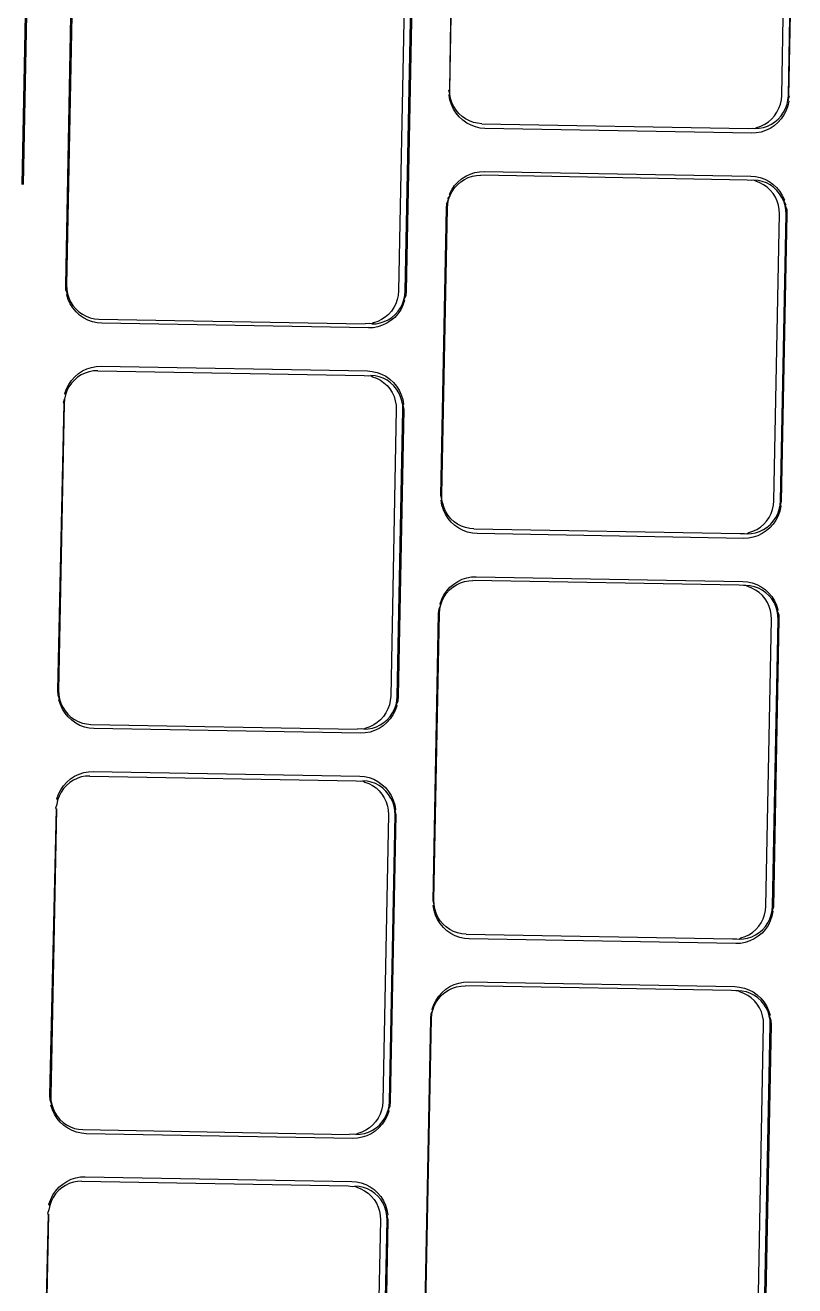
# Model space of a CAD drawing. Header units: millimetres. Extents: x -9564 to 100156, y -26854 to 24346.
# Drawn here: x 72444.6 to 72476.3, y -20712.8 to -20660.9 of the extents above; entities that cross this region are included whole.
import ezdxf

# ---------------------------------------------------------------- set-up
doc = ezdxf.new("R2010")
doc.units = ezdxf.units.MM
doc.header["$LTSCALE"] = 100
doc.layers.add('Muebles', color=112, linetype='Continuous')

msp = doc.modelspace()

# ---------------------------------------------------------------- linework, layer by layer
at = {"layer": 'Muebles'}
for p, q in [((72462.107, -20663.594), (72462.338, -20651.789)), ((72462.107, -20663.594), (72462.302, -20651.799)), ((72475.771, -20663.836), (72476.001, -20652.03)), ((72476.044, -20663.84), (72476.274, -20652.035)), ((72476.309, -20652.046), (72476.044, -20663.84)), ((72444.519, -20667.49), (72444.75, -20655.684)), ((72444.785, -20655.679), (72444.554, -20667.496)), ((72446.306, -20671.632), (72446.536, -20659.809)), ((72446.571, -20659.831), (72446.341, -20671.636)), ((72460.235, -20660.072), (72460.005, -20671.877)), ((72460.278, -20671.882), (72460.508, -20660.076)), ((72460.543, -20660.062), (72460.313, -20671.879)), ((72462.072, -20663.616), (72462.107, -20663.594)), ((72462.116, -20663.774), (72462.072, -20663.616)), ((72462.081, -20663.813), (72462.116, -20663.774)), ((72462.116, -20663.774), (72462.107, -20663.594)), ((72462.147, -20663.951), (72462.116, -20663.774)), ((72462.116, -20664.013), (72462.081, -20663.813)), ((72462.176, -20664.206), (72462.116, -20664.013)), ((72462.2, -20664.122), (72462.147, -20663.951)), ((72462.261, -20664.39), (72462.176, -20664.206)), ((72462.275, -20664.284), (72462.2, -20664.122)), ((72462.37, -20664.435), (72462.275, -20664.284)), ((72475.658, -20664.359), (72475.718, -20664.19)), ((72475.718, -20664.19), (72475.756, -20664.015)), ((72475.756, -20664.015), (72475.771, -20663.836)), ((72475.931, -20664.364), (72475.991, -20664.195)), ((72476.019, -20664.258), (72475.952, -20664.449)), ((72475.991, -20664.195), (72476.029, -20664.019)), ((72476.062, -20664.06), (72476.019, -20664.258)), ((72476.029, -20664.019), (72476.044, -20663.84)), ((72476.079, -20663.863), (72476.029, -20664.019)), ((72476.029, -20664.019), (72476.062, -20664.06)), ((72476.044, -20663.84), (72476.079, -20663.863)), ((72462.369, -20664.56), (72462.261, -20664.39)), ((72462.497, -20664.715), (72462.369, -20664.56)), ((72462.484, -20664.573), (72462.37, -20664.435)), ((72462.615, -20664.693), (72462.484, -20664.573)), ((72462.645, -20664.851), (72462.497, -20664.715)), ((72462.76, -20664.796), (72462.615, -20664.693)), ((72462.917, -20664.878), (72462.76, -20664.796)), ((72475.221, -20664.916), (72475.356, -20664.8)), ((72475.356, -20664.8), (72475.476, -20664.667)), ((72475.476, -20664.667), (72475.577, -20664.519)), ((72475.494, -20664.92), (72475.629, -20664.804)), ((72475.577, -20664.519), (72475.658, -20664.359)), ((72475.745, -20664.796), (72475.611, -20664.946)), ((72475.629, -20664.804), (72475.749, -20664.671)), ((72475.86, -20664.63), (72475.745, -20664.796)), ((72475.749, -20664.671), (72475.85, -20664.524)), ((72475.85, -20664.524), (72475.931, -20664.364)), ((72475.952, -20664.449), (72475.86, -20664.63)), ((72462.808, -20664.967), (72462.645, -20664.851)), ((72462.985, -20665.059), (72462.808, -20664.967)), ((72463.083, -20664.939), (72462.917, -20664.878)), ((72463.172, -20665.128), (72462.985, -20665.059)), ((72463.256, -20664.977), (72463.083, -20664.939)), ((72463.367, -20665.171), (72463.172, -20665.128)), ((72463.432, -20664.992), (72463.256, -20664.977)), ((72463.56, -20665.187), (72463.367, -20665.171)), ((72463.432, -20664.992), (72474.393, -20665.185)), ((72474.531, -20665.38), (72463.56, -20665.187)), ((72474.393, -20665.185), (72474.569, -20665.176)), ((72474.569, -20665.176), (72474.666, -20665.19)), ((72474.666, -20665.19), (72474.744, -20665.144)), ((72474.666, -20665.19), (72474.842, -20665.181)), ((72474.92, -20665.335), (72474.724, -20665.371)), ((72474.744, -20665.144), (72474.912, -20665.09)), ((72474.842, -20665.181), (72475.017, -20665.149)), ((72474.912, -20665.09), (72475.072, -20665.013)), ((72475.11, -20665.273), (72474.92, -20665.335)), ((72475.017, -20665.149), (72475.185, -20665.094)), ((72475.072, -20665.013), (72475.221, -20664.916)), ((72475.291, -20665.187), (72475.11, -20665.273)), ((72475.185, -20665.094), (72475.345, -20665.018)), ((72475.458, -20665.077), (72475.291, -20665.187)), ((72475.345, -20665.018), (72475.494, -20664.92)), ((72475.611, -20664.946), (72475.458, -20665.077)), ((72474.724, -20665.371), (72474.531, -20665.38)), ((72462.311, -20667.542), (72462.445, -20667.392)), ((72462.427, -20667.503), (72462.563, -20667.387)), ((72462.445, -20667.392), (72462.598, -20667.261)), ((72462.563, -20667.387), (72462.712, -20667.29)), ((72462.598, -20667.261), (72462.766, -20667.151)), ((72462.712, -20667.29), (72462.872, -20667.213)), ((72462.766, -20667.151), (72462.946, -20667.065)), ((72462.872, -20667.213), (72463.04, -20667.158)), ((72462.946, -20667.065), (72463.136, -20667.003)), ((72463.04, -20667.158), (72463.214, -20667.126)), ((72463.136, -20667.003), (72463.332, -20666.967)), ((72463.214, -20667.126), (72463.391, -20667.117)), ((72463.332, -20666.967), (72463.525, -20666.958)), ((72474.351, -20667.311), (72463.391, -20667.117)), ((72463.525, -20666.958), (72474.497, -20667.151)), ((72474.528, -20667.326), (72474.351, -20667.311)), ((72474.497, -20667.151), (72474.689, -20667.168)), ((72474.624, -20667.316), (72474.528, -20667.326)), ((72474.801, -20667.331), (72474.624, -20667.316)), ((72474.7, -20667.364), (72474.624, -20667.316)), ((72474.689, -20667.168), (72474.884, -20667.21)), ((72474.867, -20667.424), (72474.7, -20667.364)), ((72474.973, -20667.369), (72474.801, -20667.331)), ((72475.024, -20667.507), (72474.867, -20667.424)), ((72474.884, -20667.21), (72475.071, -20667.279)), ((72475.14, -20667.429), (72474.973, -20667.369)), ((72475.071, -20667.279), (72475.248, -20667.371)), ((72475.297, -20667.512), (72475.14, -20667.429)), ((72475.248, -20667.371), (72475.411, -20667.487)), ((72462.037, -20668.08), (72462.126, -20667.943)), ((72462.065, -20668.112), (72462.126, -20667.943)), ((72462.105, -20667.889), (72462.197, -20667.708)), ((72462.126, -20667.943), (72462.105, -20667.889)), ((72462.126, -20667.943), (72462.207, -20667.783)), ((72462.197, -20667.708), (72462.311, -20667.542)), ((72462.207, -20667.783), (72462.308, -20667.636)), ((72462.308, -20667.636), (72462.427, -20667.503)), ((72475.169, -20667.609), (72475.024, -20667.507)), ((72475.299, -20667.73), (72475.169, -20667.609)), ((72475.442, -20667.614), (72475.297, -20667.512)), ((72475.413, -20667.867), (72475.299, -20667.73)), ((72475.411, -20667.487), (72475.559, -20667.623)), ((72475.509, -20668.018), (72475.413, -20667.867)), ((72475.572, -20667.735), (72475.442, -20667.614)), ((72475.559, -20667.623), (72475.687, -20667.778)), ((72475.686, -20667.872), (72475.572, -20667.735)), ((72475.782, -20668.023), (72475.686, -20667.872)), ((72475.687, -20667.778), (72475.795, -20667.948)), ((72475.795, -20667.948), (72475.88, -20668.132)), ((72461.747, -20680.292), (72461.977, -20668.475)), ((72461.782, -20680.272), (72462.012, -20668.467)), ((72461.977, -20668.475), (72461.994, -20668.278)), ((72461.994, -20668.278), (72462.065, -20668.112)), ((72462.012, -20668.467), (72462.028, -20668.288)), ((72462.028, -20668.288), (72462.065, -20668.112)), ((72462.065, -20668.112), (72462.037, -20668.08)), ((72475.584, -20668.181), (72475.509, -20668.018)), ((72475.637, -20668.352), (72475.584, -20668.181)), ((72475.668, -20668.528), (72475.637, -20668.352)), ((72475.857, -20668.185), (72475.782, -20668.023)), ((72475.88, -20668.132), (72475.857, -20668.185)), ((72475.91, -20668.357), (72475.857, -20668.185)), ((72475.857, -20668.185), (72475.94, -20668.325)), ((72475.94, -20668.325), (72475.91, -20668.357)), ((72475.941, -20668.533), (72475.91, -20668.357)), ((72475.91, -20668.357), (72475.975, -20668.525)), ((72475.446, -20680.513), (72475.676, -20668.708)), ((72475.676, -20668.708), (72475.668, -20668.528)), ((72475.719, -20680.518), (72475.949, -20668.713)), ((72475.984, -20668.722), (72475.754, -20680.539)), ((72475.949, -20668.713), (72475.941, -20668.533)), ((72475.975, -20668.525), (72475.984, -20668.722)), ((72446.315, -20671.829), (72446.306, -20671.632)), ((72446.38, -20671.992), (72446.315, -20671.829)), ((72446.341, -20671.636), (72446.349, -20671.815)), ((72446.349, -20671.815), (72446.38, -20671.992)), ((72446.35, -20672.029), (72446.38, -20671.992)), ((72446.41, -20672.222), (72446.35, -20672.029)), ((72446.38, -20671.992), (72446.433, -20672.163)), ((72459.989, -20672.056), (72459.952, -20672.232)), ((72460.005, -20671.877), (72459.989, -20672.056)), ((72460.225, -20672.236), (72460.263, -20672.061)), ((72460.296, -20672.076), (72460.225, -20672.236)), ((72460.263, -20672.061), (72460.278, -20671.882)), ((72460.313, -20671.879), (72460.296, -20672.076)), ((72446.495, -20672.406), (72446.41, -20672.222)), ((72446.433, -20672.163), (72446.508, -20672.326)), ((72446.603, -20672.576), (72446.495, -20672.406)), ((72446.508, -20672.326), (72446.604, -20672.477)), ((72446.731, -20672.731), (72446.603, -20672.576)), ((72446.604, -20672.477), (72446.718, -20672.614)), ((72446.718, -20672.614), (72446.848, -20672.735)), ((72459.81, -20672.56), (72459.709, -20672.708)), ((72459.891, -20672.401), (72459.81, -20672.56)), ((72459.952, -20672.232), (72459.891, -20672.401)), ((72459.982, -20672.713), (72460.083, -20672.565)), ((72460.083, -20672.565), (72460.164, -20672.406)), ((72460.185, -20672.465), (72460.093, -20672.646)), ((72460.164, -20672.406), (72460.225, -20672.236)), ((72460.253, -20672.274), (72460.185, -20672.465)), ((72460.225, -20672.236), (72460.253, -20672.274)), ((72446.878, -20672.867), (72446.731, -20672.731)), ((72446.848, -20672.735), (72446.993, -20672.837)), ((72447.042, -20672.983), (72446.878, -20672.867)), ((72446.993, -20672.837), (72447.15, -20672.919)), ((72447.219, -20673.075), (72447.042, -20672.983)), ((72447.15, -20672.919), (72447.317, -20672.98)), ((72447.406, -20673.144), (72447.219, -20673.075)), ((72447.317, -20672.98), (72447.489, -20673.018)), ((72447.601, -20673.187), (72447.406, -20673.144)), ((72447.489, -20673.018), (72447.666, -20673.033)), ((72447.666, -20673.033), (72458.626, -20673.226)), ((72459.145, -20673.131), (72458.977, -20673.186)), ((72459.306, -20673.054), (72459.145, -20673.131)), ((72459.25, -20673.191), (72459.418, -20673.136)), ((72459.454, -20672.957), (72459.306, -20673.054)), ((72459.418, -20673.136), (72459.579, -20673.059)), ((72459.59, -20672.841), (72459.454, -20672.957)), ((72459.692, -20673.093), (72459.524, -20673.203)), ((72459.579, -20673.059), (72459.728, -20672.962)), ((72459.709, -20672.708), (72459.59, -20672.841)), ((72459.845, -20672.962), (72459.692, -20673.093)), ((72459.728, -20672.962), (72459.863, -20672.846)), ((72459.979, -20672.812), (72459.845, -20672.962)), ((72459.863, -20672.846), (72459.982, -20672.713)), ((72460.093, -20672.646), (72459.979, -20672.812)), ((72447.793, -20673.203), (72447.601, -20673.187)), ((72458.765, -20673.396), (72447.793, -20673.203)), ((72458.803, -20673.218), (72458.626, -20673.226)), ((72458.958, -20673.387), (72458.765, -20673.396)), ((72458.899, -20673.231), (72458.803, -20673.218)), ((72458.977, -20673.186), (72458.899, -20673.231)), ((72458.899, -20673.231), (72459.076, -20673.223)), ((72459.154, -20673.351), (72458.958, -20673.387)), ((72459.076, -20673.223), (72459.25, -20673.191)), ((72459.344, -20673.289), (72459.154, -20673.351)), ((72459.524, -20673.203), (72459.344, -20673.289)), ((72446.832, -20675.277), (72446.999, -20675.167)), ((72446.999, -20675.167), (72447.18, -20675.081)), ((72447.273, -20675.2), (72447.105, -20675.254)), ((72447.18, -20675.081), (72447.37, -20675.019)), ((72447.448, -20675.168), (72447.273, -20675.2)), ((72447.37, -20675.019), (72447.566, -20674.983)), ((72447.624, -20675.159), (72447.448, -20675.168)), ((72447.566, -20674.983), (72447.759, -20674.974)), ((72447.624, -20675.159), (72458.585, -20675.352)), ((72447.759, -20674.974), (72458.73, -20675.167)), ((72458.73, -20675.167), (72458.923, -20675.184)), ((72458.923, -20675.184), (72459.118, -20675.227)), ((72446.338, -20675.905), (72446.43, -20675.724)), ((72446.43, -20675.724), (72446.544, -20675.558)), ((72446.541, -20675.677), (72446.44, -20675.825)), ((72446.661, -20675.544), (72446.541, -20675.677)), ((72446.544, -20675.558), (72446.679, -20675.408)), ((72446.796, -20675.428), (72446.661, -20675.544)), ((72446.679, -20675.408), (72446.832, -20675.277)), ((72446.945, -20675.331), (72446.796, -20675.428)), ((72447.105, -20675.254), (72446.945, -20675.331)), ((72458.585, -20675.352), (72458.761, -20675.367)), ((72458.761, -20675.367), (72458.858, -20675.357)), ((72459.034, -20675.372), (72458.858, -20675.357)), ((72458.858, -20675.357), (72458.934, -20675.405)), ((72458.934, -20675.405), (72459.1, -20675.466)), ((72459.207, -20675.41), (72459.034, -20675.372)), ((72459.1, -20675.466), (72459.257, -20675.548)), ((72459.118, -20675.227), (72459.305, -20675.295)), ((72459.373, -20675.471), (72459.207, -20675.41)), ((72459.257, -20675.548), (72459.402, -20675.651)), ((72459.305, -20675.295), (72459.482, -20675.388)), ((72459.53, -20675.553), (72459.373, -20675.471)), ((72459.402, -20675.651), (72459.533, -20675.771)), ((72459.482, -20675.388), (72459.645, -20675.503)), ((72459.675, -20675.655), (72459.53, -20675.553)), ((72459.645, -20675.503), (72459.793, -20675.639)), ((72459.806, -20675.776), (72459.675, -20675.655)), ((72459.793, -20675.639), (72459.921, -20675.794)), ((72446.299, -20676.154), (72446.261, -20676.329)), ((72446.268, -20676.102), (72446.338, -20675.905)), ((72446.299, -20676.154), (72446.268, -20676.102)), ((72446.359, -20675.985), (72446.299, -20676.154)), ((72446.44, -20675.825), (72446.359, -20675.985)), ((72459.533, -20675.771), (72459.647, -20675.909)), ((72459.647, -20675.909), (72459.742, -20676.06)), ((72459.742, -20676.06), (72459.817, -20676.222)), ((72459.92, -20675.913), (72459.806, -20675.776)), ((72459.817, -20676.222), (72459.87, -20676.393)), ((72460.015, -20676.064), (72459.92, -20675.913)), ((72459.921, -20675.794), (72460.029, -20675.964)), ((72460.09, -20676.227), (72460.015, -20676.064)), ((72460.029, -20675.964), (72460.114, -20676.148)), ((72460.143, -20676.398), (72460.09, -20676.227)), ((72460.114, -20676.148), (72460.174, -20676.341)), ((72445.981, -20688.308), (72446.246, -20676.508)), ((72446.246, -20676.508), (72446.016, -20688.314)), ((72446.211, -20676.485), (72446.261, -20676.329)), ((72446.246, -20676.508), (72446.211, -20676.485)), ((72446.261, -20676.329), (72446.246, -20676.508)), ((72459.91, -20676.749), (72459.679, -20688.555)), ((72459.87, -20676.393), (72459.902, -20676.57)), ((72459.902, -20676.57), (72459.91, -20676.749)), ((72459.953, -20688.56), (72460.183, -20676.754)), ((72460.218, -20676.738), (72459.988, -20688.555)), ((72460.175, -20676.575), (72460.143, -20676.398)), ((72460.174, -20676.341), (72460.209, -20676.541)), ((72460.209, -20676.541), (72460.175, -20676.575)), ((72460.183, -20676.754), (72460.175, -20676.575)), ((72460.175, -20676.575), (72460.218, -20676.738)), ((72461.79, -20680.452), (72461.747, -20680.292)), ((72461.79, -20680.452), (72461.782, -20680.272)), ((72461.756, -20680.489), (72461.79, -20680.452)), ((72461.791, -20680.689), (72461.756, -20680.489)), ((72461.822, -20680.628), (72461.79, -20680.452)), ((72461.851, -20680.882), (72461.791, -20680.689)), ((72461.875, -20680.8), (72461.822, -20680.628)), ((72461.936, -20681.066), (72461.851, -20680.882)), ((72461.95, -20680.962), (72461.875, -20680.8)), ((72475.333, -20681.037), (72475.393, -20680.868)), ((72475.393, -20680.868), (72475.431, -20680.692)), ((72475.431, -20680.692), (72475.446, -20680.513)), ((72475.606, -20681.042), (72475.666, -20680.873)), ((72475.666, -20680.873), (72475.704, -20680.697)), ((72475.737, -20680.736), (72475.694, -20680.934)), ((72475.704, -20680.697), (72475.719, -20680.518)), ((72475.754, -20680.539), (72475.704, -20680.697)), ((72475.704, -20680.697), (72475.737, -20680.736)), ((72462.044, -20681.236), (72461.936, -20681.066)), ((72462.045, -20681.113), (72461.95, -20680.962)), ((72462.172, -20681.391), (72462.044, -20681.236)), ((72462.159, -20681.25), (72462.045, -20681.113)), ((72462.29, -20681.371), (72462.159, -20681.25)), ((72462.32, -20681.527), (72462.172, -20681.391)), ((72462.435, -20681.473), (72462.29, -20681.371)), ((72475.031, -20681.477), (72475.151, -20681.344)), ((72475.151, -20681.344), (72475.252, -20681.197)), ((72475.252, -20681.197), (72475.333, -20681.037)), ((72475.304, -20681.482), (72475.424, -20681.349)), ((72475.535, -20681.306), (72475.42, -20681.472)), ((72475.424, -20681.349), (72475.525, -20681.202)), ((72475.525, -20681.202), (72475.606, -20681.042)), ((72475.626, -20681.125), (72475.535, -20681.306)), ((72475.694, -20680.934), (72475.626, -20681.125)), ((72462.483, -20681.643), (72462.32, -20681.527)), ((72462.592, -20681.556), (72462.435, -20681.473)), ((72462.66, -20681.735), (72462.483, -20681.643)), ((72462.758, -20681.616), (72462.592, -20681.556)), ((72462.847, -20681.804), (72462.66, -20681.735)), ((72462.931, -20681.654), (72462.758, -20681.616)), ((72463.042, -20681.847), (72462.847, -20681.804)), ((72463.107, -20681.669), (72462.931, -20681.654)), ((72463.235, -20681.863), (72463.042, -20681.847)), ((72463.107, -20681.669), (72474.068, -20681.863)), ((72474.206, -20682.056), (72463.235, -20681.863)), ((72474.068, -20681.863), (72474.244, -20681.854)), ((72474.244, -20681.854), (72474.341, -20681.868)), ((72474.341, -20681.868), (72474.418, -20681.822)), ((72474.341, -20681.868), (72474.517, -20681.859)), ((72474.418, -20681.822), (72474.587, -20681.767)), ((72474.517, -20681.859), (72474.692, -20681.827)), ((72474.587, -20681.767), (72474.747, -20681.691)), ((72474.785, -20681.949), (72474.595, -20682.011)), ((72474.692, -20681.827), (72474.86, -20681.772)), ((72474.747, -20681.691), (72474.896, -20681.593)), ((72474.966, -20681.863), (72474.785, -20681.949)), ((72474.86, -20681.772), (72475.02, -20681.695)), ((72474.896, -20681.593), (72475.031, -20681.477)), ((72475.133, -20681.753), (72474.966, -20681.863)), ((72475.02, -20681.695), (72475.169, -20681.598)), ((72475.286, -20681.622), (72475.133, -20681.753)), ((72475.169, -20681.598), (72475.304, -20681.482)), ((72475.42, -20681.472), (72475.286, -20681.622)), ((72474.399, -20682.047), (72474.206, -20682.056)), ((72474.595, -20682.011), (72474.399, -20682.047)), ((72462.12, -20684.068), (72462.273, -20683.937)), ((72462.237, -20684.064), (72462.386, -20683.967)), ((72462.273, -20683.937), (72462.441, -20683.827)), ((72462.386, -20683.967), (72462.547, -20683.891)), ((72462.441, -20683.827), (72462.621, -20683.741)), ((72462.547, -20683.891), (72462.715, -20683.836)), ((72462.621, -20683.741), (72462.811, -20683.679)), ((72462.715, -20683.836), (72462.889, -20683.804)), ((72462.811, -20683.679), (72463.007, -20683.643)), ((72462.889, -20683.804), (72463.066, -20683.795)), ((72463.007, -20683.643), (72463.2, -20683.634)), ((72474.026, -20683.989), (72463.066, -20683.795)), ((72463.2, -20683.634), (72474.172, -20683.827)), ((72474.202, -20684.003), (72474.026, -20683.989)), ((72474.172, -20683.827), (72474.364, -20683.844)), ((72474.299, -20683.993), (72474.202, -20684.003)), ((72474.476, -20684.008), (72474.299, -20683.993)), ((72474.375, -20684.042), (72474.299, -20683.993)), ((72474.364, -20683.844), (72474.559, -20683.886)), ((72474.648, -20684.046), (72474.476, -20684.008)), ((72474.559, -20683.886), (72474.746, -20683.955)), ((72474.746, -20683.955), (72474.923, -20684.047)), ((72461.78, -20684.565), (72461.871, -20684.384)), ((72461.801, -20684.621), (72461.882, -20684.461)), ((72461.871, -20684.384), (72461.986, -20684.218)), ((72461.882, -20684.461), (72461.983, -20684.314)), ((72461.983, -20684.314), (72462.102, -20684.181)), ((72461.986, -20684.218), (72462.12, -20684.068)), ((72462.102, -20684.181), (72462.237, -20684.064)), ((72474.542, -20684.102), (72474.375, -20684.042)), ((72474.699, -20684.184), (72474.542, -20684.102)), ((72474.815, -20684.107), (72474.648, -20684.046)), ((72474.844, -20684.287), (72474.699, -20684.184)), ((72474.972, -20684.189), (72474.815, -20684.107)), ((72474.974, -20684.408), (72474.844, -20684.287)), ((72474.923, -20684.047), (72475.086, -20684.163)), ((72475.117, -20684.292), (72474.972, -20684.189)), ((72475.088, -20684.545), (72474.974, -20684.408)), ((72475.086, -20684.163), (72475.234, -20684.299)), ((72475.183, -20684.696), (72475.088, -20684.545)), ((72475.247, -20684.412), (72475.117, -20684.292)), ((72475.234, -20684.299), (72475.362, -20684.454)), ((72475.361, -20684.55), (72475.247, -20684.412)), ((72475.457, -20684.701), (72475.361, -20684.55)), ((72475.362, -20684.454), (72475.47, -20684.624)), ((72461.652, -20685.151), (72461.669, -20684.954)), ((72461.669, -20684.954), (72461.74, -20684.79)), ((72461.687, -20685.145), (72461.702, -20684.966)), ((72461.702, -20684.966), (72461.74, -20684.79)), ((72461.712, -20684.756), (72461.78, -20684.565)), ((72461.74, -20684.79), (72461.712, -20684.756)), ((72461.74, -20684.79), (72461.801, -20684.621)), ((72475.259, -20684.858), (72475.183, -20684.696)), ((72475.312, -20685.029), (72475.259, -20684.858)), ((72475.343, -20685.206), (72475.312, -20685.029)), ((72475.532, -20684.863), (72475.457, -20684.701)), ((72475.47, -20684.624), (72475.555, -20684.808)), ((72475.585, -20685.034), (72475.532, -20684.863)), ((72475.555, -20684.808), (72475.615, -20685.001)), ((72475.615, -20685.001), (72475.585, -20685.034)), ((72475.616, -20685.211), (72475.585, -20685.034)), ((72475.585, -20685.034), (72475.65, -20685.201)), ((72461.422, -20696.968), (72461.652, -20685.151)), ((72461.457, -20696.95), (72461.687, -20685.145)), ((72475.121, -20697.191), (72475.351, -20685.386)), ((72475.351, -20685.386), (72475.343, -20685.206)), ((72475.394, -20697.196), (72475.624, -20685.39)), ((72475.659, -20685.398), (72475.429, -20697.215)), ((72475.624, -20685.39), (72475.616, -20685.211)), ((72475.65, -20685.201), (72475.659, -20685.398)), ((72445.99, -20688.505), (72445.981, -20688.308)), ((72446.055, -20688.67), (72445.99, -20688.505)), ((72446.016, -20688.314), (72446.024, -20688.493)), ((72446.024, -20688.493), (72446.055, -20688.67)), ((72446.025, -20688.705), (72446.055, -20688.67)), ((72446.085, -20688.898), (72446.025, -20688.705)), ((72446.055, -20688.67), (72446.108, -20688.841)), ((72459.679, -20688.555), (72459.664, -20688.734)), ((72459.937, -20688.739), (72459.953, -20688.56)), ((72459.988, -20688.555), (72459.971, -20688.752)), ((72446.17, -20689.082), (72446.085, -20688.898)), ((72446.108, -20688.841), (72446.183, -20689.004)), ((72446.278, -20689.252), (72446.17, -20689.082)), ((72446.183, -20689.004), (72446.279, -20689.155)), ((72446.279, -20689.155), (72446.393, -20689.292)), ((72459.566, -20689.078), (72459.485, -20689.238)), ((72459.626, -20688.909), (72459.566, -20689.078)), ((72459.664, -20688.734), (72459.626, -20688.909)), ((72459.758, -20689.243), (72459.839, -20689.083)), ((72459.86, -20689.141), (72459.768, -20689.322)), ((72459.839, -20689.083), (72459.9, -20688.914)), ((72459.928, -20688.95), (72459.86, -20689.141)), ((72459.9, -20688.914), (72459.937, -20688.739)), ((72459.971, -20688.752), (72459.9, -20688.914)), ((72459.9, -20688.914), (72459.928, -20688.95)), ((72446.406, -20689.407), (72446.278, -20689.252)), ((72446.393, -20689.292), (72446.523, -20689.413)), ((72446.553, -20689.543), (72446.406, -20689.407)), ((72446.523, -20689.413), (72446.668, -20689.515)), ((72446.717, -20689.659), (72446.553, -20689.543)), ((72446.668, -20689.515), (72446.825, -20689.597)), ((72446.894, -20689.751), (72446.717, -20689.659)), ((72446.825, -20689.597), (72446.992, -20689.658)), ((72446.992, -20689.658), (72447.164, -20689.696)), ((72447.164, -20689.696), (72447.341, -20689.711)), ((72447.341, -20689.711), (72458.301, -20689.904)), ((72458.98, -20689.732), (72458.82, -20689.809)), ((72459.129, -20689.635), (72458.98, -20689.732)), ((72459.093, -20689.814), (72459.253, -20689.737)), ((72459.265, -20689.519), (72459.129, -20689.635)), ((72459.253, -20689.737), (72459.402, -20689.64)), ((72459.384, -20689.386), (72459.265, -20689.519)), ((72459.52, -20689.638), (72459.367, -20689.769)), ((72459.485, -20689.238), (72459.384, -20689.386)), ((72459.402, -20689.64), (72459.538, -20689.524)), ((72459.654, -20689.488), (72459.52, -20689.638)), ((72459.538, -20689.524), (72459.657, -20689.391)), ((72459.768, -20689.322), (72459.654, -20689.488)), ((72459.657, -20689.391), (72459.758, -20689.243)), ((72447.081, -20689.82), (72446.894, -20689.751)), ((72447.276, -20689.863), (72447.081, -20689.82)), ((72447.468, -20689.879), (72447.276, -20689.863)), ((72458.44, -20690.072), (72447.468, -20689.879)), ((72458.478, -20689.896), (72458.301, -20689.904)), ((72458.633, -20690.063), (72458.44, -20690.072)), ((72458.574, -20689.909), (72458.478, -20689.896)), ((72458.652, -20689.864), (72458.574, -20689.909)), ((72458.574, -20689.909), (72458.751, -20689.9)), ((72458.829, -20690.027), (72458.633, -20690.063)), ((72458.82, -20689.809), (72458.652, -20689.864)), ((72458.751, -20689.9), (72458.925, -20689.868)), ((72459.019, -20689.965), (72458.829, -20690.027)), ((72458.925, -20689.868), (72459.093, -20689.814)), ((72459.199, -20689.879), (72459.019, -20689.965)), ((72459.367, -20689.769), (72459.199, -20689.879)), ((72446.674, -20691.843), (72446.855, -20691.757)), ((72446.855, -20691.757), (72447.045, -20691.695)), ((72447.045, -20691.695), (72447.241, -20691.659)), ((72447.241, -20691.659), (72447.434, -20691.65)), ((72447.434, -20691.65), (72458.405, -20691.843)), ((72446.105, -20692.4), (72446.219, -20692.234)), ((72446.336, -20692.222), (72446.216, -20692.355)), ((72446.219, -20692.234), (72446.354, -20692.084)), ((72446.471, -20692.106), (72446.336, -20692.222)), ((72446.354, -20692.084), (72446.506, -20691.953)), ((72446.62, -20692.009), (72446.471, -20692.106)), ((72446.506, -20691.953), (72446.674, -20691.843)), ((72446.78, -20691.932), (72446.62, -20692.009)), ((72446.948, -20691.877), (72446.78, -20691.932)), ((72447.122, -20691.845), (72446.948, -20691.877)), ((72447.299, -20691.837), (72447.122, -20691.845)), ((72447.299, -20691.837), (72458.26, -20692.03)), ((72458.26, -20692.03), (72458.436, -20692.045)), ((72458.405, -20691.843), (72458.598, -20691.86)), ((72458.436, -20692.045), (72458.533, -20692.035)), ((72458.709, -20692.05), (72458.533, -20692.035)), ((72458.533, -20692.035), (72458.609, -20692.083)), ((72458.598, -20691.86), (72458.793, -20691.902)), ((72458.609, -20692.083), (72458.775, -20692.144)), ((72458.882, -20692.088), (72458.709, -20692.05)), ((72458.775, -20692.144), (72458.932, -20692.226)), ((72458.793, -20691.902), (72458.98, -20691.971)), ((72459.048, -20692.149), (72458.882, -20692.088)), ((72458.932, -20692.226), (72459.077, -20692.328)), ((72458.98, -20691.971), (72459.157, -20692.063)), ((72459.205, -20692.231), (72459.048, -20692.149)), ((72459.077, -20692.328), (72459.208, -20692.449)), ((72459.157, -20692.063), (72459.32, -20692.179)), ((72459.35, -20692.333), (72459.205, -20692.231)), ((72459.32, -20692.179), (72459.468, -20692.315)), ((72459.481, -20692.454), (72459.35, -20692.333)), ((72459.468, -20692.315), (72459.596, -20692.47)), ((72445.974, -20692.832), (72445.936, -20693.007)), ((72445.943, -20692.777), (72446.013, -20692.581)), ((72445.974, -20692.832), (72445.943, -20692.777)), ((72446.034, -20692.662), (72445.974, -20692.832)), ((72446.013, -20692.581), (72446.105, -20692.4)), ((72446.115, -20692.503), (72446.034, -20692.662)), ((72446.216, -20692.355), (72446.115, -20692.503)), ((72459.208, -20692.449), (72459.321, -20692.586)), ((72459.321, -20692.586), (72459.417, -20692.737)), ((72459.417, -20692.737), (72459.492, -20692.9)), ((72459.595, -20692.591), (72459.481, -20692.454)), ((72459.69, -20692.742), (72459.595, -20692.591)), ((72459.596, -20692.47), (72459.704, -20692.64)), ((72459.765, -20692.905), (72459.69, -20692.742)), ((72459.704, -20692.64), (72459.788, -20692.824)), ((72459.788, -20692.824), (72459.849, -20693.017)), ((72445.656, -20704.984), (72445.921, -20693.186)), ((72445.921, -20693.186), (72445.691, -20704.992)), ((72445.936, -20693.007), (72445.886, -20693.161)), ((72445.886, -20693.161), (72445.921, -20693.186)), ((72459.492, -20692.9), (72459.545, -20693.071)), ((72459.545, -20693.071), (72459.576, -20693.248)), ((72459.576, -20693.248), (72459.584, -20693.427)), ((72459.818, -20693.076), (72459.765, -20692.905)), ((72459.849, -20693.253), (72459.818, -20693.076)), ((72459.849, -20693.017), (72459.884, -20693.217)), ((72459.884, -20693.217), (72459.849, -20693.253)), ((72459.858, -20693.432), (72459.849, -20693.253)), ((72459.849, -20693.253), (72459.893, -20693.414)), ((72459.584, -20693.427), (72459.354, -20705.233)), ((72459.627, -20705.237), (72459.858, -20693.432)), ((72459.893, -20693.414), (72459.663, -20705.231)), ((72461.465, -20697.129), (72461.422, -20696.968)), ((72461.465, -20697.129), (72461.457, -20696.95)), ((72461.431, -20697.165), (72461.465, -20697.129)), ((72461.466, -20697.365), (72461.431, -20697.165)), ((72461.496, -20697.306), (72461.465, -20697.129)), ((72461.526, -20697.558), (72461.466, -20697.365)), ((72461.55, -20697.477), (72461.496, -20697.306)), ((72461.625, -20697.64), (72461.55, -20697.477)), ((72475.068, -20697.546), (72475.106, -20697.37)), ((72475.106, -20697.37), (72475.121, -20697.191)), ((72475.341, -20697.55), (72475.379, -20697.375)), ((72475.412, -20697.412), (72475.369, -20697.61)), ((72475.379, -20697.375), (72475.394, -20697.196)), ((72475.429, -20697.215), (72475.379, -20697.375)), ((72475.379, -20697.375), (72475.412, -20697.412)), ((72461.611, -20697.742), (72461.526, -20697.558)), ((72461.719, -20697.912), (72461.611, -20697.742)), ((72461.72, -20697.791), (72461.625, -20697.64)), ((72461.847, -20698.067), (72461.719, -20697.912)), ((72461.834, -20697.928), (72461.72, -20697.791)), ((72461.965, -20698.049), (72461.834, -20697.928)), ((72474.706, -20698.155), (72474.825, -20698.022)), ((72474.825, -20698.022), (72474.927, -20697.874)), ((72474.927, -20697.874), (72475.008, -20697.715)), ((72474.979, -20698.16), (72475.099, -20698.027)), ((72475.008, -20697.715), (72475.068, -20697.546)), ((72475.21, -20697.982), (72475.095, -20698.148)), ((72475.099, -20698.027), (72475.2, -20697.879)), ((72475.2, -20697.879), (72475.281, -20697.72)), ((72475.301, -20697.801), (72475.21, -20697.982)), ((72475.281, -20697.72), (72475.341, -20697.55)), ((72475.369, -20697.61), (72475.301, -20697.801)), ((72461.995, -20698.203), (72461.847, -20698.067)), ((72462.11, -20698.151), (72461.965, -20698.049)), ((72462.158, -20698.319), (72461.995, -20698.203)), ((72462.267, -20698.233), (72462.11, -20698.151)), ((72462.335, -20698.411), (72462.158, -20698.319)), ((72462.433, -20698.294), (72462.267, -20698.233)), ((72462.522, -20698.48), (72462.335, -20698.411)), ((72462.606, -20698.332), (72462.433, -20698.294)), ((72462.717, -20698.522), (72462.522, -20698.48)), ((72462.782, -20698.347), (72462.606, -20698.332)), ((72462.909, -20698.539), (72462.717, -20698.522)), ((72462.782, -20698.347), (72473.743, -20698.54)), ((72473.881, -20698.732), (72462.909, -20698.539)), ((72473.743, -20698.54), (72473.919, -20698.532)), ((72473.919, -20698.532), (72474.016, -20698.545)), ((72474.016, -20698.545), (72474.093, -20698.5)), ((72474.016, -20698.545), (72474.192, -20698.537)), ((72474.093, -20698.5), (72474.262, -20698.445)), ((72474.192, -20698.537), (72474.366, -20698.505)), ((72474.262, -20698.445), (72474.422, -20698.368)), ((72474.366, -20698.505), (72474.535, -20698.45)), ((72474.422, -20698.368), (72474.571, -20698.271)), ((72474.64, -20698.539), (72474.46, -20698.625)), ((72474.535, -20698.45), (72474.695, -20698.373)), ((72474.571, -20698.271), (72474.706, -20698.155)), ((72474.808, -20698.429), (72474.64, -20698.539)), ((72474.695, -20698.373), (72474.844, -20698.276)), ((72474.961, -20698.298), (72474.808, -20698.429)), ((72474.844, -20698.276), (72474.979, -20698.16)), ((72475.095, -20698.148), (72474.961, -20698.298)), ((72474.074, -20698.723), (72473.881, -20698.732)), ((72474.27, -20698.687), (72474.074, -20698.723)), ((72474.46, -20698.625), (72474.27, -20698.687)), ((72461.795, -20700.744), (72461.948, -20700.613)), ((72461.948, -20700.613), (72462.115, -20700.503)), ((72462.061, -20700.645), (72462.221, -20700.568)), ((72462.115, -20700.503), (72462.296, -20700.417)), ((72462.221, -20700.568), (72462.39, -20700.514)), ((72462.296, -20700.417), (72462.486, -20700.355)), ((72462.39, -20700.514), (72462.564, -20700.482)), ((72462.486, -20700.355), (72462.682, -20700.319)), ((72462.564, -20700.482), (72462.741, -20700.473)), ((72462.682, -20700.319), (72462.875, -20700.31)), ((72473.701, -20700.666), (72462.741, -20700.473)), ((72462.875, -20700.31), (72473.846, -20700.503)), ((72473.846, -20700.503), (72474.039, -20700.519)), ((72474.039, -20700.519), (72474.234, -20700.562)), ((72474.234, -20700.562), (72474.421, -20700.631)), ((72474.421, -20700.631), (72474.598, -20700.723)), ((72461.455, -20701.241), (72461.546, -20701.06)), ((72461.475, -20701.299), (72461.557, -20701.139)), ((72461.546, -20701.06), (72461.661, -20700.894)), ((72461.557, -20701.139), (72461.658, -20700.991)), ((72461.658, -20700.991), (72461.777, -20700.858)), ((72461.661, -20700.894), (72461.795, -20700.744)), ((72461.777, -20700.858), (72461.912, -20700.742)), ((72461.912, -20700.742), (72462.061, -20700.645)), ((72473.877, -20700.681), (72473.701, -20700.666)), ((72473.974, -20700.671), (72473.877, -20700.681)), ((72474.15, -20700.686), (72473.974, -20700.671)), ((72474.05, -20700.719), (72473.974, -20700.671)), ((72474.216, -20700.78), (72474.05, -20700.719)), ((72474.323, -20700.724), (72474.15, -20700.686)), ((72474.373, -20700.862), (72474.216, -20700.78)), ((72474.489, -20700.785), (72474.323, -20700.724)), ((72474.519, -20700.965), (72474.373, -20700.862)), ((72474.646, -20700.867), (72474.489, -20700.785)), ((72474.649, -20701.085), (72474.519, -20700.965)), ((72474.598, -20700.723), (72474.761, -20700.839)), ((72474.792, -20700.969), (72474.646, -20700.867)), ((72474.763, -20701.223), (72474.649, -20701.085)), ((72474.761, -20700.839), (72474.909, -20700.975)), ((72474.922, -20701.09), (72474.792, -20700.969)), ((72474.909, -20700.975), (72475.037, -20701.13)), ((72475.036, -20701.227), (72474.922, -20701.09)), ((72475.037, -20701.13), (72475.145, -20701.3)), ((72461.327, -20701.827), (72461.344, -20701.63)), ((72461.344, -20701.63), (72461.415, -20701.468)), ((72461.362, -20701.822), (72461.377, -20701.643)), ((72461.377, -20701.643), (72461.415, -20701.468)), ((72461.387, -20701.432), (72461.455, -20701.241)), ((72461.415, -20701.468), (72461.387, -20701.432)), ((72461.415, -20701.468), (72461.475, -20701.299)), ((72474.858, -20701.374), (72474.763, -20701.223)), ((72474.933, -20701.536), (72474.858, -20701.374)), ((72474.987, -20701.707), (72474.933, -20701.536)), ((72475.131, -20701.378), (72475.036, -20701.227)), ((72475.207, -20701.541), (72475.131, -20701.378)), ((72475.145, -20701.3), (72475.23, -20701.484)), ((72475.26, -20701.712), (72475.207, -20701.541)), ((72475.23, -20701.484), (72475.29, -20701.677)), ((72475.29, -20701.677), (72475.26, -20701.712)), ((72461.097, -20713.644), (72461.327, -20701.827)), ((72461.132, -20713.628), (72461.362, -20701.822)), ((72474.796, -20713.869), (72475.026, -20702.063)), ((72475.018, -20701.884), (72474.987, -20701.707)), ((72475.026, -20702.063), (72475.018, -20701.884)), ((72475.069, -20713.874), (72475.299, -20702.068)), ((72475.334, -20702.074), (72475.104, -20713.891)), ((72475.291, -20701.889), (72475.26, -20701.712)), ((72475.26, -20701.712), (72475.325, -20701.877)), ((72475.299, -20702.068), (72475.291, -20701.889)), ((72475.325, -20701.877), (72475.334, -20702.074)), ((72445.665, -20705.181), (72445.656, -20704.984)), ((72445.73, -20705.348), (72445.665, -20705.181)), ((72445.691, -20704.992), (72445.699, -20705.171)), ((72445.699, -20705.171), (72445.73, -20705.348)), ((72459.354, -20705.233), (72459.339, -20705.412)), ((72459.612, -20705.416), (72459.627, -20705.237)), ((72459.663, -20705.231), (72459.646, -20705.428)), ((72445.7, -20705.381), (72445.73, -20705.348)), ((72445.76, -20705.574), (72445.7, -20705.381)), ((72445.73, -20705.348), (72445.783, -20705.519)), ((72445.845, -20705.758), (72445.76, -20705.574)), ((72445.783, -20705.519), (72445.858, -20705.681)), ((72445.953, -20705.928), (72445.845, -20705.758)), ((72445.858, -20705.681), (72445.954, -20705.832)), ((72459.241, -20705.756), (72459.16, -20705.916)), ((72459.301, -20705.587), (72459.241, -20705.756)), ((72459.339, -20705.412), (72459.301, -20705.587)), ((72459.433, -20705.921), (72459.514, -20705.761)), ((72459.535, -20705.817), (72459.443, -20705.998)), ((72459.514, -20705.761), (72459.574, -20705.592)), ((72459.603, -20705.626), (72459.535, -20705.817)), ((72459.574, -20705.592), (72459.612, -20705.416)), ((72459.646, -20705.428), (72459.574, -20705.592)), ((72459.574, -20705.592), (72459.603, -20705.626)), ((72446.081, -20706.083), (72445.953, -20705.928)), ((72445.954, -20705.832), (72446.068, -20705.97)), ((72446.068, -20705.97), (72446.198, -20706.09)), ((72446.228, -20706.219), (72446.081, -20706.083)), ((72446.198, -20706.09), (72446.343, -20706.193)), ((72446.392, -20706.335), (72446.228, -20706.219)), ((72446.343, -20706.193), (72446.5, -20706.275)), ((72446.569, -20706.427), (72446.392, -20706.335)), ((72446.5, -20706.275), (72446.667, -20706.336)), ((72446.667, -20706.336), (72446.839, -20706.374)), ((72458.804, -20706.313), (72458.655, -20706.41)), ((72458.94, -20706.197), (72458.804, -20706.313)), ((72458.928, -20706.415), (72459.077, -20706.318)), ((72459.059, -20706.064), (72458.94, -20706.197)), ((72459.195, -20706.314), (72459.042, -20706.445)), ((72459.16, -20705.916), (72459.059, -20706.064)), ((72459.077, -20706.318), (72459.213, -20706.201)), ((72459.329, -20706.164), (72459.195, -20706.314)), ((72459.213, -20706.201), (72459.332, -20706.068)), ((72459.443, -20705.998), (72459.329, -20706.164)), ((72459.332, -20706.068), (72459.433, -20705.921)), ((72446.756, -20706.496), (72446.569, -20706.427)), ((72446.95, -20706.538), (72446.756, -20706.496)), ((72446.839, -20706.374), (72447.016, -20706.389)), ((72447.143, -20706.555), (72446.95, -20706.538)), ((72447.016, -20706.389), (72457.976, -20706.582)), ((72458.115, -20706.748), (72447.143, -20706.555)), ((72458.153, -20706.573), (72457.976, -20706.582)), ((72458.308, -20706.739), (72458.115, -20706.748)), ((72458.249, -20706.587), (72458.153, -20706.573)), ((72458.327, -20706.541), (72458.249, -20706.587)), ((72458.249, -20706.587), (72458.426, -20706.578)), ((72458.504, -20706.703), (72458.308, -20706.739)), ((72458.495, -20706.487), (72458.327, -20706.541)), ((72458.426, -20706.578), (72458.6, -20706.546)), ((72458.655, -20706.41), (72458.495, -20706.487)), ((72458.694, -20706.641), (72458.504, -20706.703)), ((72458.6, -20706.546), (72458.768, -20706.491)), ((72458.874, -20706.555), (72458.694, -20706.641)), ((72458.768, -20706.491), (72458.928, -20706.415)), ((72459.042, -20706.445), (72458.874, -20706.555)), ((72446.53, -20708.433), (72446.719, -20708.371)), ((72446.719, -20708.371), (72446.915, -20708.335)), ((72446.915, -20708.335), (72447.109, -20708.326)), ((72447.109, -20708.326), (72458.08, -20708.519)), ((72445.78, -20709.076), (72445.894, -20708.91)), ((72446.01, -20708.9), (72445.891, -20709.033)), ((72445.894, -20708.91), (72446.029, -20708.76)), ((72446.146, -20708.784), (72446.01, -20708.9)), ((72446.029, -20708.76), (72446.181, -20708.629)), ((72446.295, -20708.687), (72446.146, -20708.784)), ((72446.181, -20708.629), (72446.349, -20708.519)), ((72446.455, -20708.61), (72446.295, -20708.687)), ((72446.349, -20708.519), (72446.53, -20708.433)), ((72446.623, -20708.555), (72446.455, -20708.61)), ((72446.797, -20708.523), (72446.623, -20708.555)), ((72446.974, -20708.514), (72446.797, -20708.523)), ((72446.974, -20708.514), (72457.934, -20708.708)), ((72457.934, -20708.708), (72458.111, -20708.723)), ((72458.08, -20708.519), (72458.273, -20708.535)), ((72458.111, -20708.723), (72458.208, -20708.713)), ((72458.384, -20708.728), (72458.208, -20708.713)), ((72458.208, -20708.713), (72458.283, -20708.761)), ((72458.273, -20708.535), (72458.468, -20708.578)), ((72458.283, -20708.761), (72458.45, -20708.821)), ((72458.556, -20708.766), (72458.384, -20708.728)), ((72458.45, -20708.821), (72458.607, -20708.904)), ((72458.468, -20708.578), (72458.655, -20708.647)), ((72458.723, -20708.826), (72458.556, -20708.766)), ((72458.607, -20708.904), (72458.752, -20709.006)), ((72458.655, -20708.647), (72458.832, -20708.739)), ((72458.88, -20708.909), (72458.723, -20708.826)), ((72458.832, -20708.739), (72458.995, -20708.855)), ((72459.025, -20709.011), (72458.88, -20708.909)), ((72458.995, -20708.855), (72459.142, -20708.991)), ((72445.618, -20709.453), (72445.688, -20709.257)), ((72445.649, -20709.509), (72445.618, -20709.453)), ((72445.709, -20709.34), (72445.649, -20709.509)), ((72445.688, -20709.257), (72445.78, -20709.076)), ((72445.79, -20709.18), (72445.709, -20709.34)), ((72445.891, -20709.033), (72445.79, -20709.18)), ((72458.752, -20709.006), (72458.882, -20709.127)), ((72458.882, -20709.127), (72458.996, -20709.264)), ((72458.996, -20709.264), (72459.092, -20709.415)), ((72459.155, -20709.132), (72459.025, -20709.011)), ((72459.092, -20709.415), (72459.167, -20709.578)), ((72459.142, -20708.991), (72459.271, -20709.146)), ((72459.269, -20709.269), (72459.155, -20709.132)), ((72459.365, -20709.42), (72459.269, -20709.269)), ((72459.271, -20709.146), (72459.379, -20709.316)), ((72459.44, -20709.582), (72459.365, -20709.42)), ((72459.379, -20709.316), (72459.463, -20709.5)), ((72445.331, -20721.66), (72445.596, -20709.864)), ((72445.596, -20709.864), (72445.365, -20721.669)), ((72445.611, -20709.685), (72445.561, -20709.837)), ((72445.561, -20709.837), (72445.596, -20709.864)), ((72445.649, -20709.509), (72445.611, -20709.685)), ((72459.167, -20709.578), (72459.22, -20709.749)), ((72459.22, -20709.749), (72459.251, -20709.925)), ((72459.251, -20709.925), (72459.259, -20710.105)), ((72459.493, -20709.754), (72459.44, -20709.582)), ((72459.463, -20709.5), (72459.524, -20709.693)), ((72459.524, -20709.93), (72459.493, -20709.754)), ((72459.524, -20709.693), (72459.559, -20709.893)), ((72459.559, -20709.893), (72459.524, -20709.93)), ((72459.532, -20710.11), (72459.524, -20709.93)), ((72459.524, -20709.93), (72459.568, -20710.09)), ((72459.259, -20710.105), (72459.029, -20721.91)), ((72459.302, -20721.915), (72459.532, -20710.11)), ((72459.568, -20710.09), (72459.338, -20721.907))]:
    msp.add_line(p, q, dxfattribs=at)

doc.saveas('drawing.dxf')
